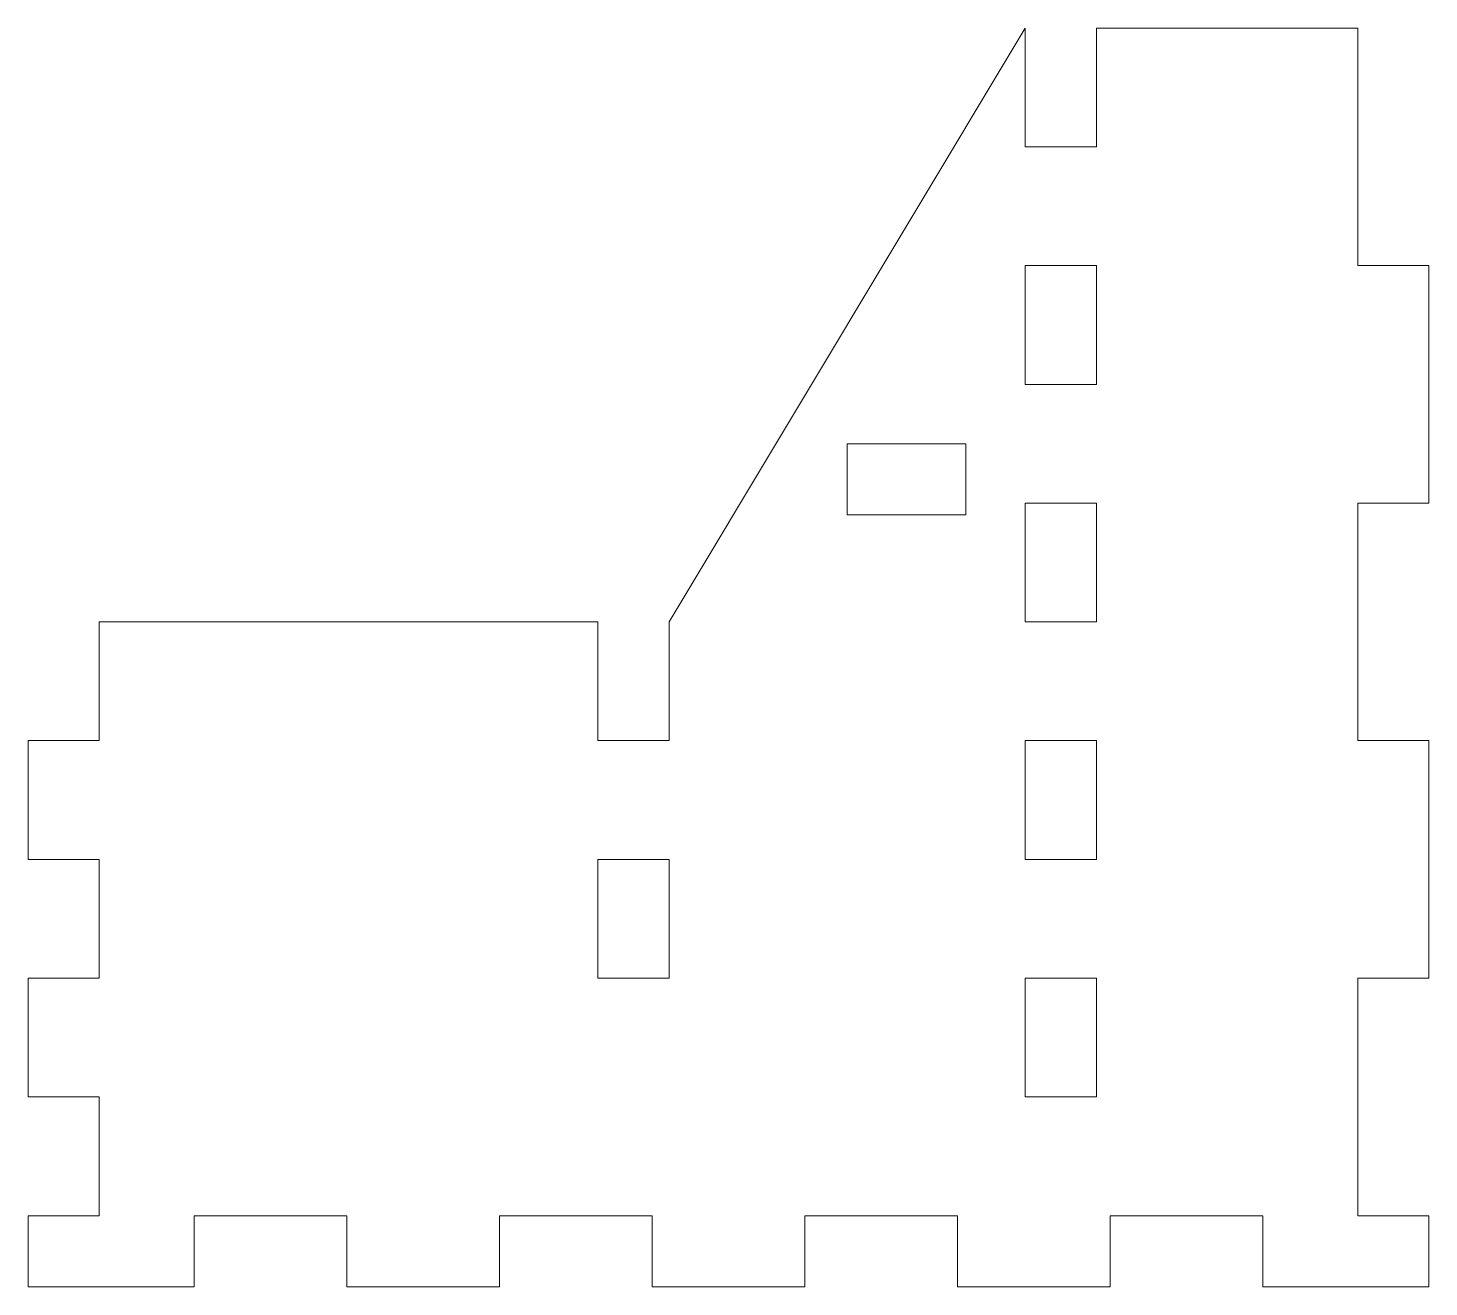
# Model space of a CAD drawing. Header units: millimetres. Extents: x -6 to 112, y 0 to 106.
import ezdxf

# ---------------------------------------------------------------- set-up
doc = ezdxf.new("R2010")
doc.units = ezdxf.units.MM

msp = doc.modelspace()

# ---------------------------------------------------------------- linework, layer by layer
at = {"color": 7, "linetype": 'Continuous', "lineweight": 15}
for p, q in [((78, 106), (48, 56)), ((78, 96), (78, 106)), ((84, 96), (84, 106)), ((106, 106), (84, 106)), ((106, 106), (106, 86)), ((84, 96), (78, 96)), ((78, 76), (78, 86)), ((84, 86), (78, 86)), ((84, 76), (84, 86)), ((106, 86), (112, 86)), ((112, 66), (112, 86)), ((84, 76), (78, 76)), ((73, 71), (63, 71)), ((63, 71), (63, 65)), ((73, 65), (73, 71)), ((63, 65), (73, 65)), ((78, 56), (78, 66)), ((84, 66), (78, 66)), ((84, 56), (84, 66)), ((106, 66), (106, 46)), ((106, 66), (112, 66)), ((42, 56), (0, 56)), ((0, 46), (0, 56)), ((42, 46), (42, 56)), ((48, 46), (48, 56)), ((84, 56), (78, 56)), ((0, 46), (-6, 46)), ((-6, 46), (-6, 36)), ((48, 46), (42, 46)), ((78, 36), (78, 46)), ((84, 46), (78, 46)), ((84, 36), (84, 46)), ((106, 46), (112, 46)), ((112, 26), (112, 46)), ((0, 36), (-6, 36)), ((0, 26), (0, 36)), ((42, 26), (42, 36)), ((48, 36), (42, 36)), ((48, 26), (48, 36)), ((84, 36), (78, 36)), ((0, 26), (-6, 26)), ((-6, 26), (-6, 16)), ((48, 26), (42, 26)), ((78, 16), (78, 26)), ((84, 26), (78, 26)), ((84, 16), (84, 26)), ((106, 26), (106, 6)), ((106, 26), (112, 26)), ((0, 16), (-6, 16)), ((0, 6), (0, 16)), ((84, 16), (78, 16)), ((0, 6), (-6, 6)), ((-6, 6), (-6, 0)), ((8, 0), (8, 6)), ((8, 6), (20.86, 6)), ((20.86, 6), (20.86, 0)), ((33.71, 0), (33.71, 6)), ((33.71, 6), (46.57, 6)), ((46.57, 6), (46.57, 0)), ((59.43, 0), (59.43, 6)), ((59.43, 6), (72.29, 6)), ((72.29, 6), (72.29, 0)), ((85.14, 0), (85.14, 6)), ((85.14, 6), (98, 6)), ((98, 6), (98, 0)), ((106, 6), (112, 6)), ((112, 0), (112, 6)), ((-6, 0), (8, 0)), ((20.86, 0), (33.71, 0)), ((46.57, 0), (59.43, 0)), ((72.29, 0), (85.14, 0)), ((98, 0), (112, 0))]:
    msp.add_line(p, q, dxfattribs=at)

doc.saveas('drawing.dxf')
